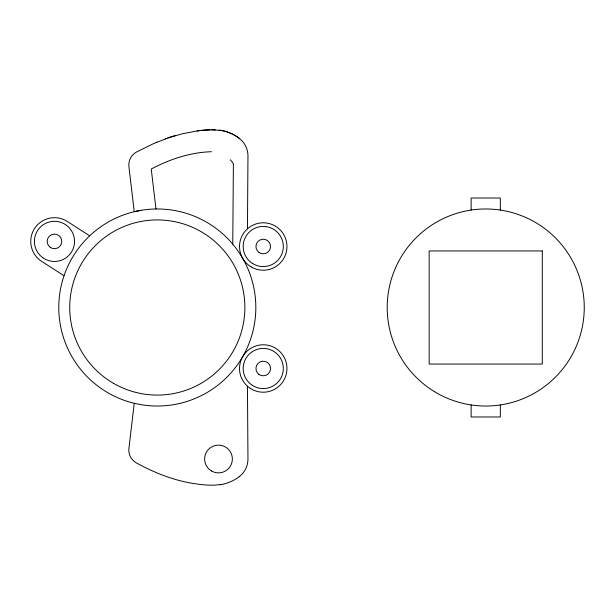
<?xml version="1.0" encoding="UTF-8"?>
<svg xmlns="http://www.w3.org/2000/svg" width="615" height="615" viewBox="0 0 615 615"><rect width="100%" height="100%" fill="white"/><g stroke="black" fill="none" stroke-linecap="round" stroke-linejoin="round"><path stroke-width="0.92" d="M232.762 244.147L233.385 164.405M247.461 228.795L247.96 156.01A21.894 21.894 0 0 0 239.204 138.337M169.871 137.245L153.758 143.526L136.522 152.013A14.599 14.599 0 0 0 128.912 166.588L134.239 211.714L140.966 210.338M156.172 142.465L156.986 142.119M165.235 138.852L166.073 138.552M167.757 137.96L182.309 133.793L197.131 130.949A118.057 118.057 0 0 1 203.411 130.203L212.375 129.819L220.109 130.38M170.301 137.107L175.444 135.554M220.109 484.62L215.265 485.089A64.752 64.752 0 0 1 212.844 485.174L210.015 485.174A105.027 105.027 0 0 1 197.138 484.02C175.721 481.261 155.372 473.296 136.522 462.987A14.599 14.599 0 0 1 128.912 448.412L134.239 403.286L140.966 404.662A98.531 98.531 0 0 0 250.343 275.089A98.531 98.531 0 0 0 84.132 241.518A98.531 98.531 0 0 0 134.639 403.386M211.445 151.713C190.335 152.343 169.825 159.239 151.244 169.01L155.964 208.985M211.429 129.811L212.844 129.827A64.752 64.752 0 0 1 215.265 129.911M89.682 235.837L67.296 221.438A23.716 23.716 0 0 0 34.517 228.565A23.716 23.716 0 0 0 41.643 261.344L64.029 275.743M230.318 159.746L232.216 162.06A12.746 12.746 0 0 1 232.778 162.913L232.816 162.975A6.888 6.888 0 0 1 233.239 163.805L233.3 163.982M247.461 386.205L247.96 458.99A21.894 21.894 0 0 1 239.204 476.656M500.318 210.061L500.318 198.022L471.128 198.022L471.128 210.061M500.318 404.939L500.318 416.978L471.128 416.978L471.128 404.939M197.138 130.98A105.027 105.027 0 0 1 210.015 129.803M220.124 130.265A41.951 41.951 0 0 1 239.243 138.29A42.143 42.143 0 0 0 219.155 130.134M239.243 476.71A41.951 41.951 0 0 1 220.124 484.735M542.284 250.935L429.162 250.935L429.162 364.065L542.284 364.065L542.284 250.935M250.851 266.726A23.716 23.716 0 0 0 286.951 247.13A23.716 23.716 0 0 0 251.927 225.659A23.716 23.716 0 0 0 250.851 266.726M252.757 263.62A20.072 20.072 0 0 0 283.307 247.03A20.072 20.072 0 0 0 253.664 228.865A20.072 20.072 0 0 0 252.757 263.62M259.153 252.55A7.295 7.295 0 0 0 270.523 247.022A7.295 7.295 0 0 0 260.053 239.942A7.295 7.295 0 0 0 259.153 252.55M113.514 383.345A87.576 87.576 0 0 0 244.878 307.5A87.576 87.576 0 0 0 113.514 231.655A87.576 87.576 0 0 0 113.514 383.345M434.544 391.694A98.531 98.531 0 0 0 584.227 309.722A98.531 98.531 0 0 0 438.403 221.085A98.531 98.531 0 0 0 434.544 391.694M211.56 471.013A13.868 13.868 0 0 0 232.362 459.005A13.868 13.868 0 0 0 211.56 446.997A13.868 13.868 0 0 0 211.56 471.013M250.313 388.38A23.716 23.716 0 0 0 286.928 369.753A23.716 23.716 0 0 0 252.488 347.352A23.716 23.716 0 0 0 250.313 388.38M259.015 374.443A7.295 7.295 0 0 0 270.508 369.185A7.295 7.295 0 0 0 260.207 361.858A7.295 7.295 0 0 0 259.015 374.443M252.304 385.321A20.072 20.072 0 0 0 283.284 369.561A20.072 20.072 0 0 0 254.141 350.604A20.072 20.072 0 0 0 252.304 385.321M50.238 247.345A7.295 7.295 0 0 0 61.738 242.079A7.295 7.295 0 0 0 51.429 234.761A7.295 7.295 0 0 0 50.238 247.345M42.842 257.754A20.072 20.072 0 0 0 74.453 243.279A20.072 20.072 0 0 0 46.11 223.145A20.072 20.072 0 0 0 42.842 257.754"/></g></svg>
